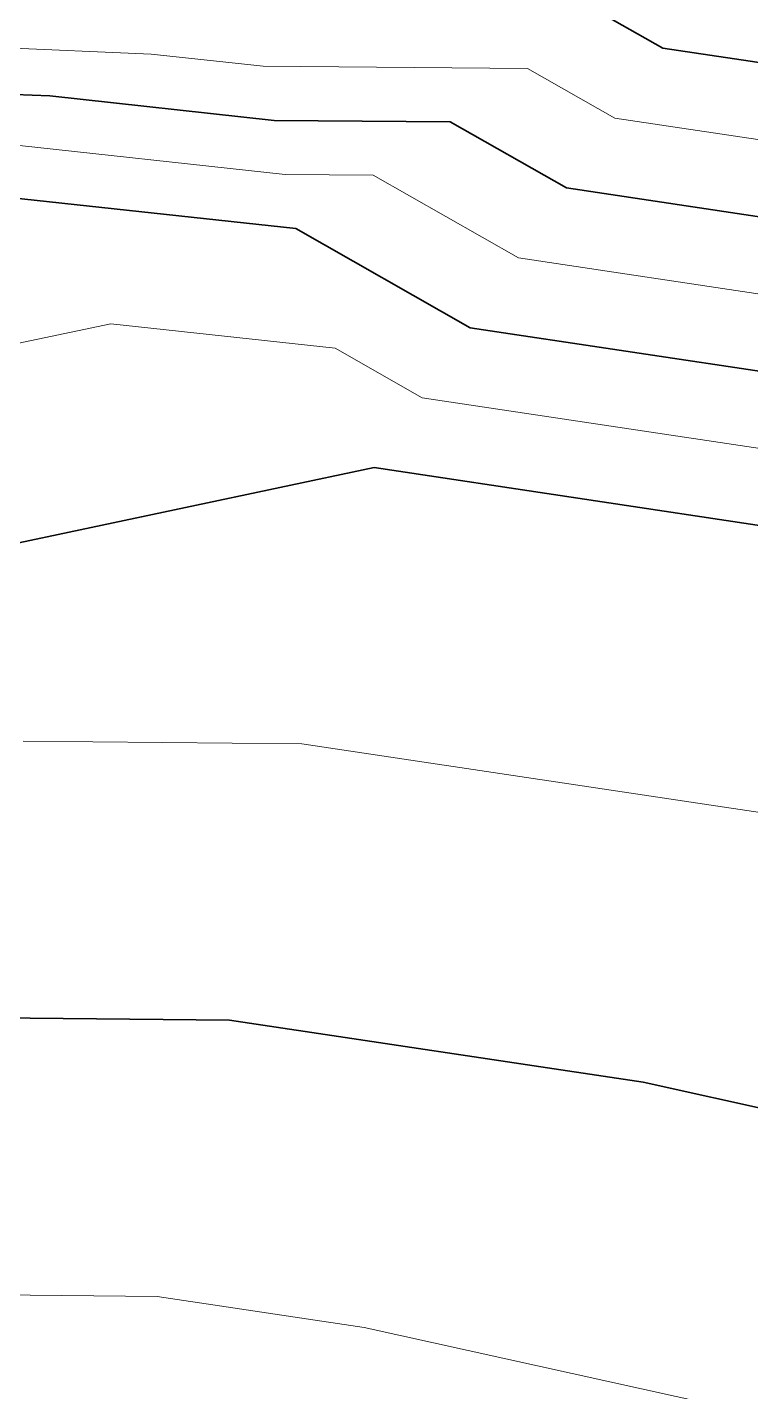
# Model space of a CAD drawing. Header units: millimetres. Extents: x -861324 to 439029, y -308065 to 694685.
# Drawn here: x -494416 to -465898, y 256241 to 310023 of the extents above; entities that cross this region are included whole.
import ezdxf

# ---------------------------------------------------------------- set-up
doc = ezdxf.new("R2010")
doc.units = ezdxf.units.MM
doc.layers.add('C-TOPO-MAJR', color=7, linetype='Continuous', lineweight=35)
doc.layers.add('C-TOPO-MINR', color=7, linetype='Continuous', lineweight=9)

msp = doc.modelspace()

# ---------------------------------------------------------------- linework, layer by layer
at = {"layer": 'C-TOPO-MAJR'}
for p, q in [((-469364, 309201), (-471656, 310504)), ((-461212, 307979), (-469364, 309201)), ((-493525, 307315), (-503046, 307722)), ((-484687, 306354), (-493525, 307315)), ((-477741, 306296), (-484687, 306354)), ((-473158, 303690), (-477741, 306296)), ((-483827, 302088), (-501503, 304010)), ((-456854, 301244), (-473158, 303690)), ((-476952, 298178), (-483827, 302088)), ((-452497, 294510), (-476952, 298178)), ((-480746, 292666), (-504955, 287550)), ((-448139, 287776), (-480746, 292666)), ((-486443, 270888), (-508406, 271089)), ((-470140, 268442), (-486443, 270888)), ((-456332, 265385), (-470140, 268442))]:
    msp.add_line(p, q, dxfattribs=at)
at = {"layer": 'C-TOPO-MINR'}
for p, q in [((-489536, 308967), (-503818, 309577)), ((-485117, 308486), (-489536, 308967)), ((-474698, 308400), (-485117, 308486)), ((-471261, 306445), (-474698, 308400)), ((-459033, 304611), (-471261, 306445)), ((-484257, 304221), (-497514, 305662)), ((-480784, 304192), (-484257, 304221)), ((-475055, 300934), (-480784, 304192)), ((-454676, 297877), (-475055, 300934)), ((-491124, 298338), (-503229, 295780)), ((-482286, 297377), (-491124, 298338)), ((-478849, 295422), (-482286, 297377)), ((-450318, 291143), (-478849, 295422)), ((-483594, 281777), (-494576, 281878)), ((-459139, 278109), (-483594, 281777)), ((-489291, 259998), (-500273, 260099)), ((-481140, 258776), (-489291, 259998)), ((-463872, 254952), (-481140, 258776))]:
    msp.add_line(p, q, dxfattribs=at)

doc.saveas('drawing.dxf')
